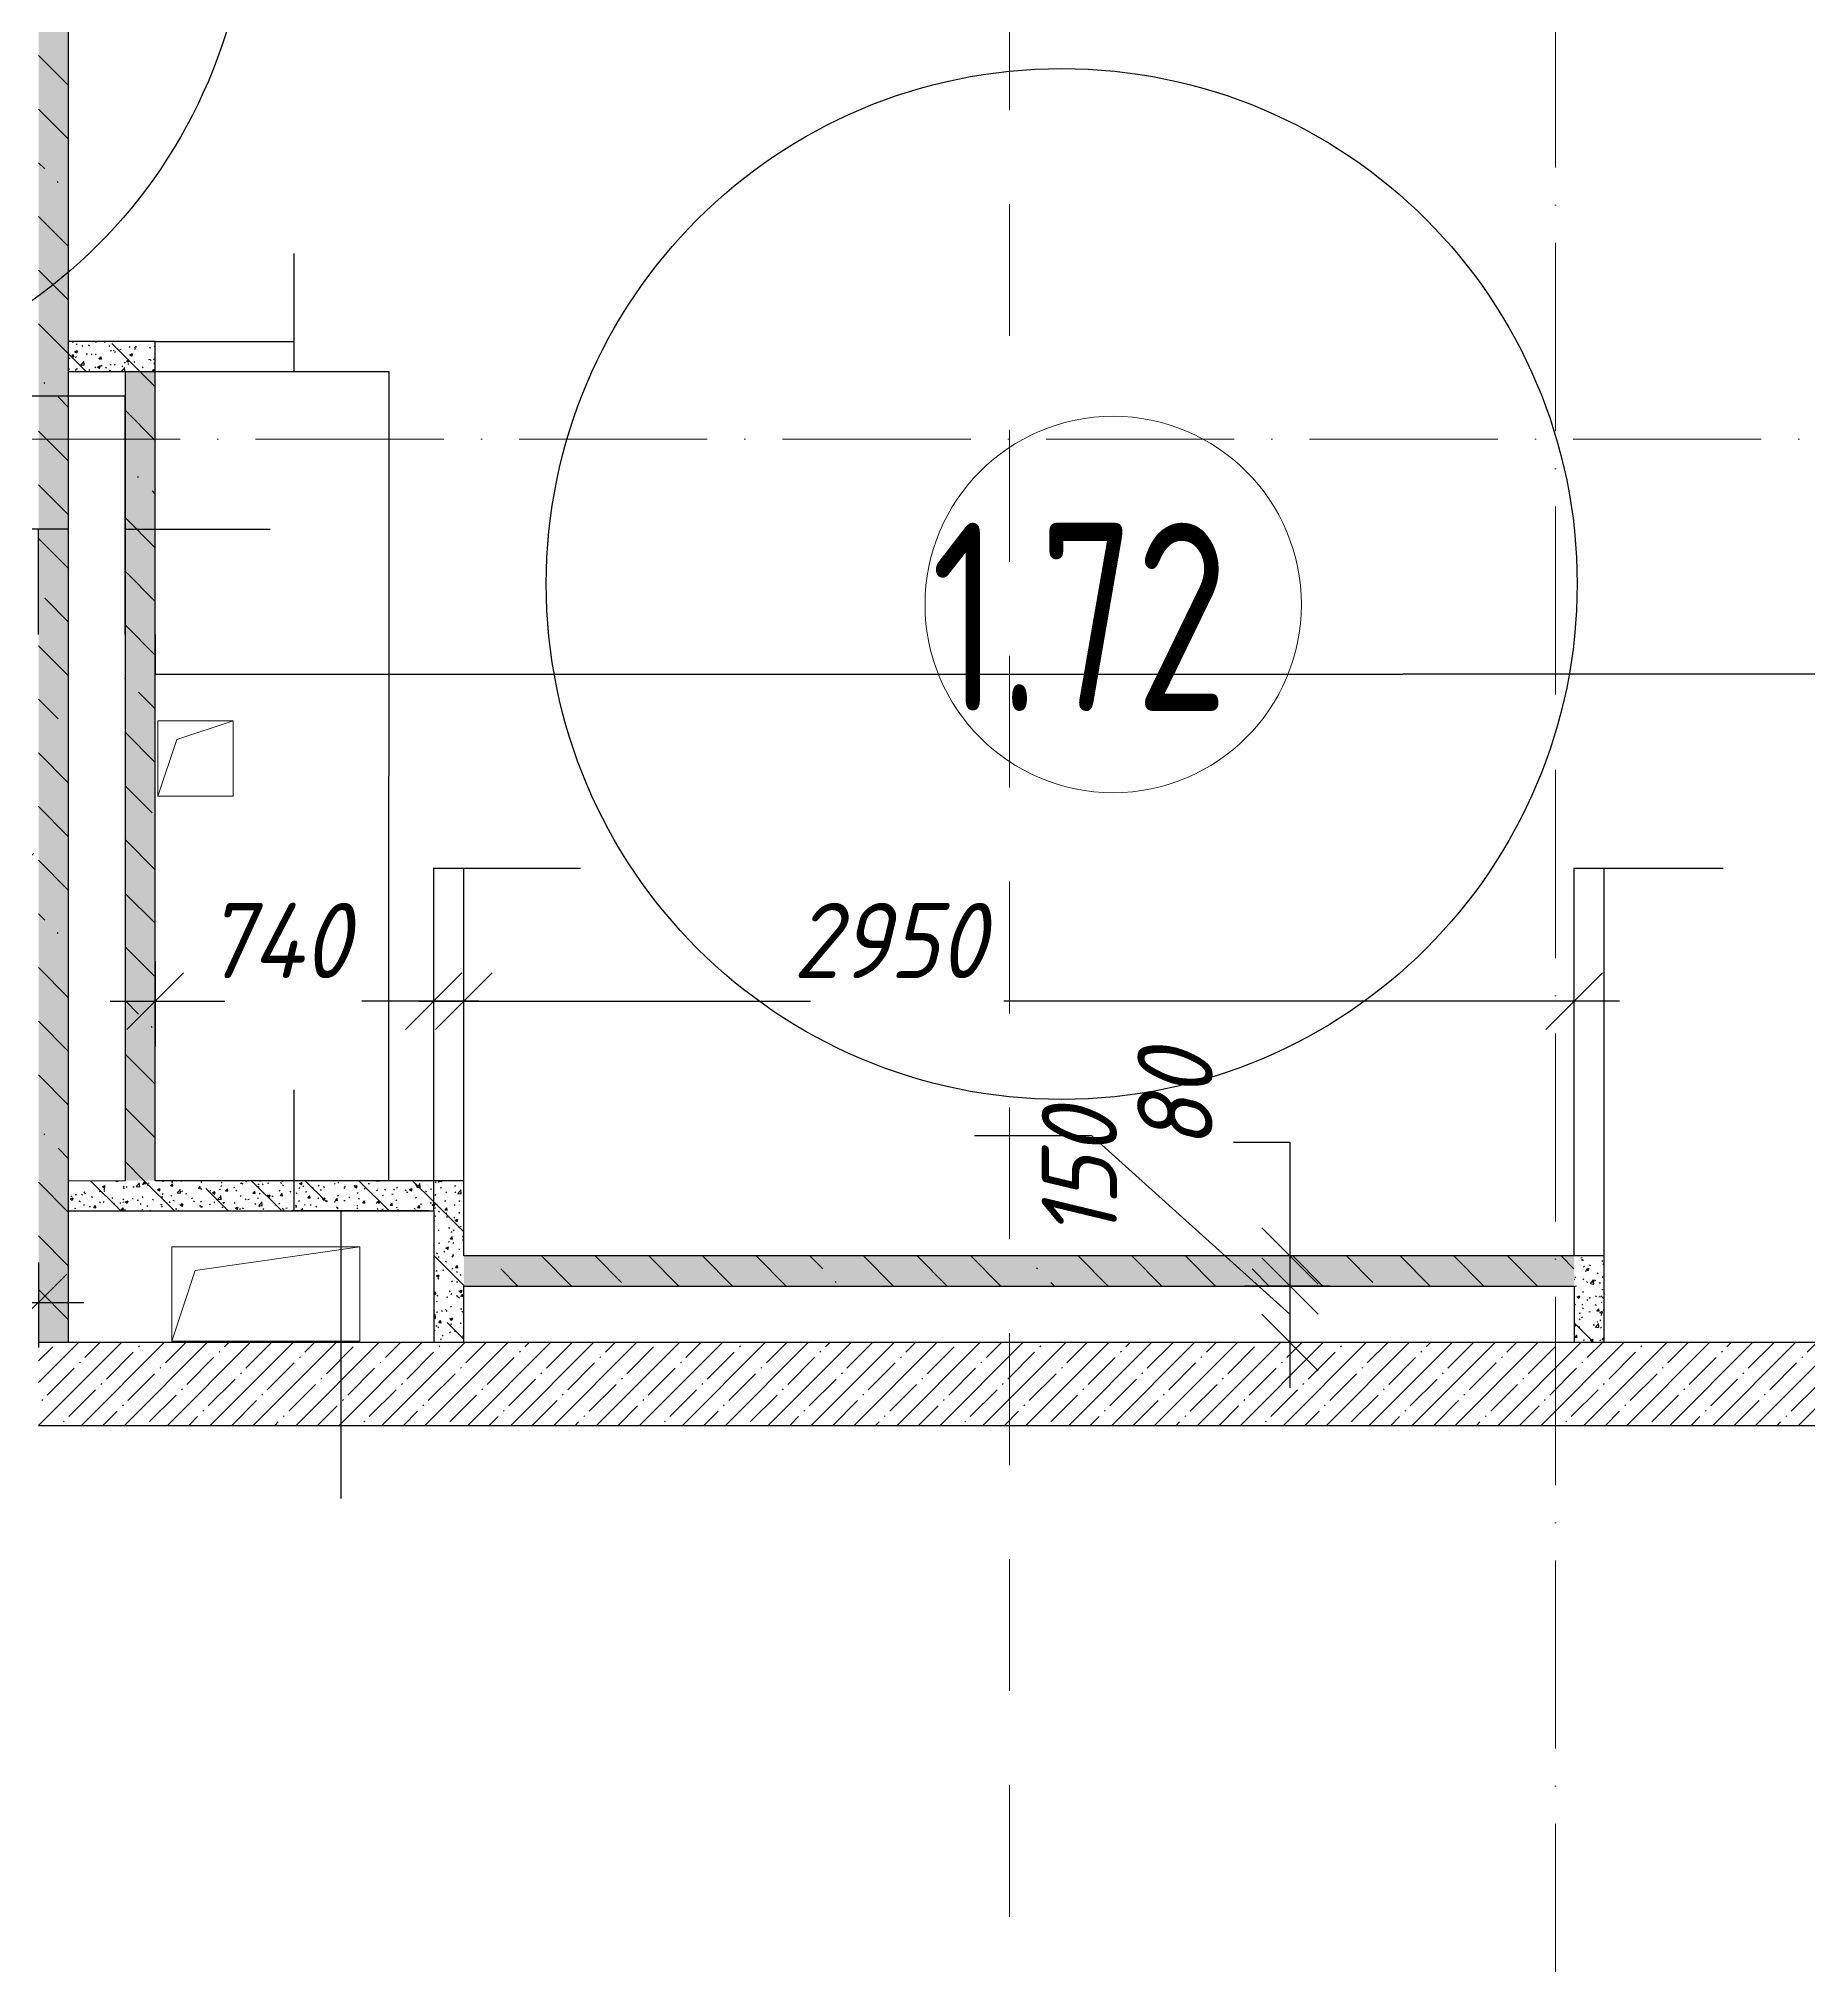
# Model space of a CAD drawing. Header units: millimetres. Extents: x 12986 to 523328, y -9759 to 30092.
# Drawn here: x 173927 to 178629, y 3745 to 8864 of the extents above; entities that cross this region are included whole.
import ezdxf

# ---------------------------------------------------------------- set-up
doc = ezdxf.new("R2010")
doc.units = ezdxf.units.MM
doc.linetypes.add('01 Штриховая _4 мм_', pattern=[600, 350, -250])
doc.linetypes.add('50_200_ШТРИХ_1Т_ш5_п1_п1_', pattern=[700, 500, -100, 0, -100])
for name, color, linetype, lineweight in [('0) ПГП', 1, 'Continuous', 30), ('1) ПГП Зеленый', 3, 'Continuous', 30), ('2) Расчет', 1, 'Continuous', 30), ('A-ANNO-DIMS', 7, 'Continuous', 9), ('A-AREA-IDEN', 7, 'Continuous', 9), ('A-FLOR', 7, 'Continuous', 9), ('A-GENM', 7, 'Continuous', 9), ('A-WALL-1', 7, 'Continuous', 25), ('A-WALL-6', 18, 'Continuous', 13), ('A-WALL-PATT-1', 7, 'Continuous', 5), ('G-ANNO-SYMB-1', 7, '01 Штриховая _4 мм_', 9), ('Оси-2', 7, '50_200_ШТРИХ_1Т_ш5_п1_п1_', 9)]:
    doc.layers.add(name, color=color, linetype=linetype, lineweight=lineweight)
doc.layers.add('0)Допникки кружки', color=7, linetype='Continuous', plot=False)
doc.styles.add('ISOCPEUR_I_3', font='isocpeui.ttf', dxfattribs={"width": 0.9, "height": 200})
doc.styles.add('СПДС', font='ГОСТ тип А.ttf', dxfattribs={"width": 0.9})
doc.dimstyles.new('ISO-2_0_0_9К_СРЕДНИЙ_1', dxfattribs={"dimscale": 304.8, "dimtxt": 199.196235, "dimasz": 0.492126, "dimexe": 0.393701, "dimexo": 0, "dimgap": 0, "dimtad": 1, "dimdec": 0, "dimzin": 0, "dimdsep": 46, "dimtxsty": 'ISOCPEUR_I_3', "dimblk1": 'OBLIQUE', "dimblk2": 'OBLIQUE', "dimsah": 1, "dimcen": 0.09, "dimdle": 0.393701, "dimazin": 0, "dimtfac": 1, "dimtdec": 4, "dimtix": 1, "dimtmove": 2, "dimatfit": 3, "dimfxl": 1, "dimtvp": 1, "dimtolj": 1, "dimtzin": 0, "dimarcsym": 2})
doc.dimstyles.new('ISO-2_0_0_9К_СРЕДНИЙ_6', dxfattribs={"dimscale": 304.8, "dimtxt": 199.196235, "dimasz": 0.492126, "dimexe": 0.393701, "dimexo": 0, "dimgap": 0, "dimtad": 1, "dimdec": 0, "dimzin": 0, "dimdsep": 46, "dimtxsty": 'ISOCPEUR_I_3', "dimblk1": 'OBLIQUE', "dimblk2": 'OBLIQUE', "dimsah": 1, "dimcen": 0.09, "dimdle": 0.393701, "dimazin": 0, "dimtfac": 1, "dimtdec": 4, "dimtix": 1, "dimtmove": 1, "dimatfit": 3, "dimfxl": 1, "dimtvp": 1, "dimtolj": 1, "dimtzin": 0, "dimarcsym": 2})
doc.dimstyles.new('ISO-2_0_0_9К_СРЕДНИЙ_7', dxfattribs={"dimscale": 304.8, "dimtxt": 199.196235, "dimasz": 0.492126, "dimexe": 0.393701, "dimexo": 0, "dimgap": 0, "dimtad": 1, "dimdec": 0, "dimzin": 0, "dimdsep": 46, "dimtxsty": 'ISOCPEUR_I_3', "dimblk1": 'OBLIQUE', "dimblk2": 'OBLIQUE', "dimsah": 1, "dimcen": 0.09, "dimdle": 0.393701, "dimazin": 0, "dimtfac": 1, "dimtdec": 4, "dimtix": 1, "dimtmove": 0, "dimatfit": 3, "dimfxl": 1, "dimtvp": 1, "dimtolj": 1, "dimtzin": 0, "dimarcsym": 2})
doc.dimstyles.get("Standard").update_dxf_attribs({"dimtxt": 0.18, "dimasz": 0.18, "dimexe": 0.18, "dimexo": 0.0625, "dimgap": 0.09, "dimtad": 0, "dimtih": 1, "dimtoh": 1, "dimdec": 4, "dimzin": 0, "dimdsep": 46, "dimtxsty": 'Standard', "dimcen": 0.09, "dimadec": 0, "dimazin": 0, "dimtfac": 1, "dimtdec": 4, "dimtofl": 0, "dimtmove": 0, "dimatfit": 3, "dimfxl": 1, "dimtolj": 1, "dimtzin": 0, "dimarcsym": 0})
pattern_1 = [(50, (61996.893, 0), (72.873764, -6.37607), [7.62, -83.82]), (355, (61996.89, 0), (-14.09699, 76.422444), [6.096, -67.056]), (100.451, (62002.966, -0.53), (58.776964, 70.04687), [6.476, -71.236]), (46.184, (61996.89, 20.32), (108.43142, -16.817454), [11.43, -125.73]), (96.636, (62005.93, 18.92), (94.961, 98.97089), [9.714, -106.854]), (351.184, (61996.89, 20.32), (94.96227, 98.97018), [9.144, -100.584]), (21, (62007.053, 15.24), (60.64565, -40.906537), [7.62, -83.82]), (326, (62007.05, 15.24), (24.72083, 73.67493), [6.096, -67.056]), (71.451, (62012.11, 11.83), (85.36689, 32.768737), [6.476, -71.236]), (37.5, (61996.893, 0), (1.235525, 33.8224325), [3.353, -62.89, 3.353, -64.719, -67.31]), (37.5, (61996.893, 0), (1.235525, 33.8224325), [-134.315, 3.353, -63.957]), (7.5, (61996.893, 0), (26.728146, 40.072549), [3.353, -35.458, 3.353, -61.366, -25.654]), (7.5, (61996.893, 0), (26.728146, 40.072549), [-103.53, 3.353, -22.301]), (327.5, (61974.236, 0), (54.2363175, -2.2921173), [3.353, -22.047, 3.353, -75.895, -105.156]), (327.5, (61974.236, 0), (54.2363175, -2.2921173), [-104.648, 3.353, -101.803]), (317.5, (61964.076, 0), (59.25158, 10.17014), [3.353, -29.667, 3.353, -49.276, -74.676]), (317.5, (61964.076, 0), (59.25158, 10.17014), [-85.649, 3.353, -71.323])]
pattern_2 = [(135, (61996.9, 0), (-142.5612, -142.5612), []), (135, (62139.46, 0), (-142.5612, -142.5612), [252.016, -50.403, 3.353, -47.05])]

# ---------------------------------------------------------------- blocks, each defined once
blk = doc.blocks.new('AR_Отверстие прямоугольное _в плите_ - AR_Отверстие прямоугольное _в плите_-V74-АР1_Кладочный план 1 этажа')
at = {"layer": 'A-GENM'}
for p, q in [((250, 125), (-250, 125)), ((-250, 125), (-250, -125)), ((-187.5, 62.5), (250, 125)), ((250, -125), (250, 125)), ((-250, -125), (-187.5, 62.5)), ((-250, -125), (250, -125))]:
    blk.add_line(p, q, dxfattribs=at)
blk = doc.blocks.new('AR_Отверстие прямоугольное _в плите_ - AR_Отверстие прямоугольное _в плите_-24484673-АР1_Кладочный план 1 этажа')
at = {"layer": 'A-GENM'}
for p, q in [((100, 100), (-100, 100)), ((-100, 100), (-100, -100)), ((-50, 50), (100, 100)), ((100, -100), (100, 100)), ((-100, -100), (-50, 50)), ((-100, -100), (100, -100))]:
    blk.add_line(p, q, dxfattribs=at)
blk = doc.blocks.new('DIMBLOCK250-АР1_Кладочный план 1 этажа')
at = {"layer": 'A-ANNO-DIMS', "color": 0, "lineweight": -2, "transparency": 16777216}
for p, q in [((173926.9, 7561.1), (173752.1, 7561.1)), ((173926.9, 7281.5), (173926.9, 7561.3)), ((174006.7, 7561.1), (173927.1, 7561.1)), ((174006.9, 7281.5), (174006.9, 7561.3))]:
    blk.add_line(p, q, dxfattribs=at)
at = {"layer": 'A-ANNO-DIMS', "color": 0, "transparency": 16777216}
for points in [[(173927.1, 7561.1), (173927.1, 7561.1), (173926.9, 7561.1)], [(174006.7, 7561.1), (174006.7, 7561.1), (174006.9, 7561.1)]]:
    blk.add_solid(points, dxfattribs=at)
at = {"layer": 'Defpoints', "color": 0, "transparency": 16777216}
for p in [(174006.9, 7561.1), (173926.9, 7281.5), (174006.9, 7281.5)]:
    blk.add_point(p, dxfattribs=at)
at = {"layer": 'A-ANNO-DIMS', "color": 0, "transparency": 16777216, "insert": (173599.8, 7561.2), "char_height": 0.18, "width": 303.391, "attachment_point": 1, "line_spacing_factor": 1.149209}
blk.add_mtext('\\A1;80.0000', dxfattribs=at)
blk = doc.blocks.new('DIMBLOCK251-АР1_Кладочный план 1 этажа')
at = {"layer": 'A-ANNO-DIMS', "color": 0, "lineweight": -2, "transparency": 16777216}
for p, q in [((174006.9, 7914.7), (173709.4, 7914.7)), ((174006.9, 7281.5), (174006.9, 7914.9)), ((174156.7, 7914.7), (174007.1, 7914.7)), ((174156.9, 7281.5), (174156.9, 7914.9))]:
    blk.add_line(p, q, dxfattribs=at)
at = {"layer": 'A-ANNO-DIMS', "color": 0, "transparency": 16777216}
for points in [[(174007.1, 7914.8), (174007.1, 7914.7), (174006.9, 7914.7)], [(174156.7, 7914.8), (174156.7, 7914.7), (174156.9, 7914.7)]]:
    blk.add_solid(points, dxfattribs=at)
at = {"layer": 'Defpoints', "color": 0, "transparency": 16777216}
for p in [(174156.9, 7914.7), (174006.9, 7281.5), (174156.9, 7281.5)]:
    blk.add_point(p, dxfattribs=at)
at = {"layer": 'A-ANNO-DIMS', "color": 0, "transparency": 16777216, "insert": (173504.2, 7914.9), "char_height": 0.18, "width": 409.118, "attachment_point": 1, "line_spacing_factor": 1.149209}
blk.add_mtext('\\A1;150.0001', dxfattribs=at)
blk = doc.blocks.new('DIMBLOCK252-АР1_Кладочный план 1 этажа')
at = {"layer": 'A-ANNO-DIMS', "color": 0, "lineweight": -2, "transparency": 16777216}
for p, q in [((174156.9, 7281.5), (174156.9, 7561.3)), ((174157.1, 7561.1), (174236.7, 7561.1)), ((174236.9, 7281.5), (174236.9, 7561.3)), ((174236.9, 7561.1), (174542, 7561.1))]:
    blk.add_line(p, q, dxfattribs=at)
at = {"layer": 'A-ANNO-DIMS', "color": 0, "transparency": 16777216}
for points in [[(174157.1, 7561.1), (174157.1, 7561.1), (174156.9, 7561.1)], [(174236.7, 7561.1), (174236.7, 7561.1), (174236.9, 7561.1)]]:
    blk.add_solid(points, dxfattribs=at)
at = {"layer": 'Defpoints', "color": 0, "transparency": 16777216}
for p in [(174236.9, 7561.1), (174156.9, 7281.5), (174236.9, 7281.5)]:
    blk.add_point(p, dxfattribs=at)
at = {"layer": 'A-ANNO-DIMS', "color": 0, "transparency": 16777216, "insert": (174390.8, 7561.2), "char_height": 0.18, "width": 303.391, "attachment_point": 1, "line_spacing_factor": 1.149209}
blk.add_mtext('\\A1;80.0000', dxfattribs=at)
blk = doc.blocks.new('DIMBLOCK253-АР1_Кладочный план 1 этажа')
at = {"layer": 'A-ANNO-DIMS', "color": 0, "lineweight": -2, "transparency": 16777216}
for p, q in [((174236.9, 7281.4), (174236.9, 7175.2)), ((180866.9, 7281.4), (180866.9, 7175.2)), ((174237.1, 7175.4), (177551.2, 7175.4)), ((180866.7, 7175.4), (177552.6, 7175.4))]:
    blk.add_line(p, q, dxfattribs=at)
at = {"layer": 'A-ANNO-DIMS', "color": 0, "transparency": 16777216}
for points in [[(174237.1, 7175.4), (174237.1, 7175.4), (174236.9, 7175.4)], [(180866.7, 7175.4), (180866.7, 7175.4), (180866.9, 7175.4)]]:
    blk.add_solid(points, dxfattribs=at)
at = {"layer": 'Defpoints', "color": 0, "transparency": 16777216}
for p in [(174236.9, 7281.5), (180866.9, 7281.5), (180866.9, 7175.4)]:
    blk.add_point(p, dxfattribs=at)
at = {"layer": 'A-ANNO-DIMS', "color": 0, "transparency": 16777216, "insert": (177551.9, 7175.4), "char_height": 0.18, "width": 606.782, "attachment_point": 5}
blk.add_mtext('\\A1;6630.0000', dxfattribs=at)
blk = doc.blocks.new('_Oblique')
at = {"color": 0, "linetype": 'ByBlock', "lineweight": -2}
blk.add_line((-0.5, -0.5), (0.5, 0.5), dxfattribs=at)
blk = doc.blocks.new('DIMBLOCK257-АР1_Кладочный план 1 этажа')
at = {"layer": 'A-ANNO-DIMS', "color": 0, "lineweight": -2, "transparency": 16777216}
for p, q in [((174236.9, 6412.9), (174236.9, 6186.8)), ((174976.9, 5750), (174976.9, 6426.8)), ((174116.9, 6306.8), (174421.6, 6306.8)), ((175096.9, 6306.8), (174785.9, 6306.8))]:
    blk.add_line(p, q, dxfattribs=at)
at = {"layer": 'Defpoints', "color": 0, "transparency": 16777216}
for p in [(174236.9, 6412.9), (174976.9, 6306.8), (174976.9, 5750)]:
    blk.add_point(p, dxfattribs=at)
at = {"layer": 'A-ANNO-DIMS', "color": 0, "lineweight": -2, "transparency": 16777216, "xscale": 150, "yscale": 150, "zscale": 150, "rotation": 180}
blk.add_blockref('_Oblique', (174236.9, 6306.8), dxfattribs=at)
at = {"layer": 'A-ANNO-DIMS', "color": 0, "lineweight": -2, "transparency": 16777216, "xscale": 150, "yscale": 150, "zscale": 150}
blk.add_blockref('_Oblique', (174976.9, 6306.8), dxfattribs=at)
at = {"layer": 'A-ANNO-DIMS', "color": 0, "transparency": 16777216, "insert": (174367, 6568.1), "char_height": 200, "width": 473.474, "attachment_point": 1, "line_spacing_factor": 1.149209, "style": 'ISOCPEUR_I_3'}
blk.add_mtext('\\A1;740', dxfattribs=at)
blk = doc.blocks.new('DIMBLOCK258-АР1_Кладочный план 1 этажа')
at = {"layer": 'A-ANNO-DIMS', "color": 0, "lineweight": -2, "transparency": 16777216}
for p, q in [((174976.9, 5750.1), (174976.9, 6660.9)), ((174977.1, 6660.7), (175056.7, 6660.7)), ((175056.9, 5830.1), (175056.9, 6660.9)), ((175056.9, 6660.7), (175366.7, 6660.7))]:
    blk.add_line(p, q, dxfattribs=at)
at = {"layer": 'A-ANNO-DIMS', "color": 0, "transparency": 16777216}
for points in [[(174977.1, 6660.7), (174977.1, 6660.7), (174976.9, 6660.7)], [(175056.7, 6660.7), (175056.7, 6660.7), (175056.9, 6660.7)]]:
    blk.add_solid(points, dxfattribs=at)
at = {"layer": 'Defpoints', "color": 0, "transparency": 16777216}
for p in [(175056.9, 6660.7), (175056.9, 5830), (174976.9, 5750)]:
    blk.add_point(p, dxfattribs=at)
at = {"layer": 'A-ANNO-DIMS', "color": 0, "transparency": 16777216, "insert": (175215.6, 6660.8), "char_height": 0.18, "width": 303.391, "attachment_point": 1, "line_spacing_factor": 1.149209}
blk.add_mtext('\\A1;80.0000', dxfattribs=at)
blk = doc.blocks.new('DIMBLOCK259-АР1_Кладочный план 1 этажа')
at = {"layer": 'A-ANNO-DIMS', "color": 0, "lineweight": -2, "transparency": 16777216}
for p, q in [((175056.9, 5830), (175056.9, 6426.8)), ((178006.9, 5633), (178006.9, 6426.8)), ((174936.9, 6306.8), (175978.3, 6306.8)), ((178126.9, 6306.8), (176491.2, 6306.8))]:
    blk.add_line(p, q, dxfattribs=at)
at = {"layer": 'Defpoints', "color": 0, "transparency": 16777216}
for p in [(178006.9, 6306.8), (175056.9, 5830), (178006.9, 5633)]:
    blk.add_point(p, dxfattribs=at)
at = {"layer": 'A-ANNO-DIMS', "color": 0, "lineweight": -2, "transparency": 16777216, "xscale": 150, "yscale": 150, "zscale": 150, "rotation": 180}
blk.add_blockref('_Oblique', (175056.9, 6306.8), dxfattribs=at)
at = {"layer": 'A-ANNO-DIMS', "color": 0, "lineweight": -2, "transparency": 16777216, "xscale": 150, "yscale": 150, "zscale": 150}
blk.add_blockref('_Oblique', (178006.9, 6306.8), dxfattribs=at)
at = {"layer": 'A-ANNO-DIMS', "color": 0, "transparency": 16777216, "insert": (175931.4, 6568.1), "char_height": 200, "width": 606.782, "attachment_point": 1, "line_spacing_factor": 1.149209, "style": 'ISOCPEUR_I_3'}
blk.add_mtext('\\A1;2950', dxfattribs=at)
blk = doc.blocks.new('DIMBLOCK260-АР1_Кладочный план 1 этажа')
at = {"layer": 'A-ANNO-DIMS', "color": 0, "lineweight": -2, "transparency": 16777216}
for p, q in [((178006.9, 5633.1), (178006.9, 6660.9)), ((178007.1, 6660.7), (178086.7, 6660.7)), ((178086.9, 5630.1), (178086.9, 6660.9)), ((178086.9, 6660.7), (178403, 6660.7))]:
    blk.add_line(p, q, dxfattribs=at)
at = {"layer": 'A-ANNO-DIMS', "color": 0, "transparency": 16777216}
for points in [[(178007.1, 6660.7), (178007.1, 6660.7), (178006.9, 6660.7)], [(178086.7, 6660.7), (178086.7, 6660.7), (178086.9, 6660.7)]]:
    blk.add_solid(points, dxfattribs=at)
at = {"layer": 'Defpoints', "color": 0, "transparency": 16777216}
for p in [(178086.9, 6660.7), (178006.9, 5633), (178086.9, 5630)]:
    blk.add_point(p, dxfattribs=at)
at = {"layer": 'A-ANNO-DIMS', "color": 0, "transparency": 16777216, "insert": (178251.9, 6660.8), "char_height": 0.18, "width": 303.391, "attachment_point": 1, "line_spacing_factor": 1.149209}
blk.add_mtext('\\A1;80.0000', dxfattribs=at)
blk = doc.blocks.new('DIMBLOCK261-АР1_Кладочный план 1 этажа')
at = {"layer": 'A-ANNO-DIMS', "color": 0, "lineweight": -2, "transparency": 16777216}
for p, q in [((174605.7, 8060), (174605.7, 8293.8)), ((174605.7, 8293.8), (174605.9, 8293.8)), ((174237, 8060), (174605.9, 8060)), ((174605.7, 7980.2), (174605.7, 8059.8)), ((174157, 7980), (174605.9, 7980))]:
    blk.add_line(p, q, dxfattribs=at)
at = {"layer": 'A-ANNO-DIMS', "color": 0, "transparency": 16777216}
for points in [[(174605.7, 8059.8), (174605.7, 8059.8), (174605.7, 8060)], [(174605.7, 7980.2), (174605.7, 7980.2), (174605.7, 7980)]]:
    blk.add_solid(points, dxfattribs=at)
at = {"layer": 'Defpoints', "color": 0, "transparency": 16777216}
for p in [(174236.9, 8060), (174156.9, 7980), (174605.7, 7980)]:
    blk.add_point(p, dxfattribs=at)
at = {"layer": 'A-ANNO-DIMS', "color": 0, "transparency": 16777216, "insert": (174606, 8142.1), "char_height": 0.18, "width": 303.391, "attachment_point": 1, "rotation": 90, "line_spacing_factor": 1.149209}
blk.add_mtext('\\A1;80.0000', dxfattribs=at)
blk = doc.blocks.new('DIMBLOCK262-АР1_Кладочный план 1 этажа')
at = {"layer": 'A-ANNO-DIMS', "color": 0, "lineweight": -2, "transparency": 16777216}
for p, q in [((174157, 7980), (174857.7, 7980)), ((174857.5, 7979.8), (174857.5, 6905.2)), ((174857.5, 5830.2), (174857.5, 6904.8)), ((174963.5, 5830), (174857.3, 5830))]:
    blk.add_line(p, q, dxfattribs=at)
at = {"layer": 'A-ANNO-DIMS', "color": 0, "transparency": 16777216}
for points in [[(174857.5, 7979.8), (174857.5, 7979.8), (174857.5, 7980)], [(174857.5, 5830.2), (174857.5, 5830.2), (174857.5, 5830)]]:
    blk.add_solid(points, dxfattribs=at)
at = {"layer": 'Defpoints', "color": 0, "transparency": 16777216}
for p in [(174156.9, 7980), (174857.5, 5830), (174963.6, 5830)]:
    blk.add_point(p, dxfattribs=at)
at = {"layer": 'A-ANNO-DIMS', "color": 0, "transparency": 16777216, "insert": (174857.5, 6905), "char_height": 0.18, "width": 560.814, "attachment_point": 5}
blk.add_mtext('\\A1;2150.0000', dxfattribs=at)
blk = doc.blocks.new('DIMBLOCK263-АР1_Кладочный план 1 этажа')
at = {"layer": 'A-ANNO-DIMS', "color": 0, "lineweight": -2, "transparency": 16777216}
for p, q in [((174605.7, 5830), (174605.7, 6071.5)), ((174605.7, 6071.5), (174605.9, 6071.5)), ((174963.5, 5830), (174605.5, 5830)), ((174605.7, 5750.2), (174605.7, 5829.8)), ((174963.5, 5750), (174605.5, 5750))]:
    blk.add_line(p, q, dxfattribs=at)
at = {"layer": 'A-ANNO-DIMS', "color": 0, "transparency": 16777216}
for points in [[(174605.7, 5829.8), (174605.7, 5829.8), (174605.7, 5830)], [(174605.7, 5750.2), (174605.7, 5750.2), (174605.7, 5750)]]:
    blk.add_solid(points, dxfattribs=at)
at = {"layer": 'Defpoints', "color": 0, "transparency": 16777216}
for p in [(174963.6, 5830), (174605.7, 5750), (174963.6, 5750)]:
    blk.add_point(p, dxfattribs=at)
at = {"layer": 'A-ANNO-DIMS', "color": 0, "transparency": 16777216, "insert": (174606, 5919.8), "char_height": 0.18, "width": 303.391, "attachment_point": 1, "rotation": 90, "line_spacing_factor": 1.149209}
blk.add_mtext('\\A1;80.0000', dxfattribs=at)
blk = doc.blocks.new('DIMBLOCK264-АР1_Кладочный план 1 этажа')
at = {"layer": 'A-ANNO-DIMS', "color": 0, "lineweight": -2, "transparency": 16777216}
for p, q in [((174963.5, 5750), (174729.7, 5750)), ((174729.9, 5749.8), (174729.9, 5400.2)), ((174963.5, 5400), (174729.7, 5400)), ((174729.9, 5400), (174729.9, 4985.4)), ((174729.9, 4985.4), (174729.7, 4985.4))]:
    blk.add_line(p, q, dxfattribs=at)
at = {"layer": 'A-ANNO-DIMS', "color": 0, "transparency": 16777216}
for points in [[(174729.9, 5749.8), (174729.9, 5749.8), (174729.9, 5750)], [(174729.9, 5400.2), (174729.9, 5400.2), (174729.9, 5400)]]:
    blk.add_solid(points, dxfattribs=at)
at = {"layer": 'Defpoints', "color": 0, "transparency": 16777216}
for p in [(174963.6, 5750), (174729.9, 5400), (174963.6, 5400)]:
    blk.add_point(p, dxfattribs=at)
at = {"layer": 'A-ANNO-DIMS', "color": 0, "transparency": 16777216, "insert": (174729.4, 4757.9), "char_height": 0.18, "width": 455.087, "attachment_point": 1, "rotation": 90, "line_spacing_factor": 1.149209}
blk.add_mtext('\\A1;350.0000', dxfattribs=at)
blk = doc.blocks.new('DIMBLOCK717-АР1_Кладочный план 1 этажа')
at = {"layer": 'A-ANNO-DIMS', "color": 0, "lineweight": -2, "transparency": 16777216}
for p, q in [((177101.6, 5932), (177251.6, 5932)), ((177251.6, 5932), (177251.6, 5630)), ((177251.6, 5750), (177251.6, 5430)), ((177357.7, 5630), (177131.6, 5630)), ((177357.7, 5550), (177131.6, 5550))]:
    blk.add_line(p, q, dxfattribs=at)
at = {"layer": 'Defpoints', "color": 0, "transparency": 16777216}
for p in [(177357.7, 5630), (177251.6, 5550), (177357.7, 5550)]:
    blk.add_point(p, dxfattribs=at)
at = {"layer": 'A-ANNO-DIMS', "color": 0, "lineweight": -2, "transparency": 16777216, "xscale": 150, "yscale": 150, "zscale": 150}
for p, rotation in [((177251.6, 5630), 90), ((177251.6, 5550), 270)]:
    blk.add_blockref('_Oblique', p, dxfattribs=dict(at, rotation=rotation))
at = {"layer": 'A-ANNO-DIMS', "color": 0, "transparency": 16777216, "insert": (176846.4, 5913.7), "char_height": 200, "width": 303.391, "attachment_point": 1, "rotation": 90, "line_spacing_factor": 1.149209, "style": 'ISOCPEUR_I_3'}
blk.add_mtext('\\A1;80', dxfattribs=at)
blk = doc.blocks.new('DIMBLOCK718-АР1_Кладочный план 1 этажа')
at = {"layer": 'A-ANNO-DIMS', "color": 0, "lineweight": -2, "transparency": 16777216}
for p, q in [((176725.5, 5949), (176413.8, 5949)), ((177251.6, 5475), (176725.5, 5949)), ((177251.6, 5670), (177251.6, 5280)), ((177357.7, 5550), (177131.6, 5550)), ((177357.7, 5400), (177131.6, 5400))]:
    blk.add_line(p, q, dxfattribs=at)
at = {"layer": 'Defpoints', "color": 0, "transparency": 16777216}
for p in [(177357.7, 5550), (177251.6, 5400), (177357.7, 5400)]:
    blk.add_point(p, dxfattribs=at)
at = {"layer": 'A-ANNO-DIMS', "color": 0, "lineweight": -2, "transparency": 16777216, "xscale": 150, "yscale": 150, "zscale": 150}
for p, rotation in [((177251.6, 5550), 90), ((177251.6, 5400), 270)]:
    blk.add_blockref('_Oblique', p, dxfattribs=dict(at, rotation=rotation))
at = {"layer": 'A-ANNO-DIMS', "color": 0, "transparency": 16777216, "insert": (176592.2, 5673.2), "char_height": 200, "width": 409.118, "attachment_point": 1, "rotation": 90, "line_spacing_factor": 1.149209, "style": 'ISOCPEUR_I_3'}
blk.add_mtext('\\A1;150', dxfattribs=at)
blk = doc.blocks.new('DIMBLOCK870-АР1_Кладочный план 1 этажа')
at = {"layer": 'A-ANNO-DIMS', "color": 0, "lineweight": -2, "transparency": 16777216}
for p, q in [((173226.9, 6560), (173226.9, 5386.8)), ((173926.9, 5612.9), (173926.9, 5386.8)), ((173106.9, 5506.8), (174046.9, 5506.8))]:
    blk.add_line(p, q, dxfattribs=at)
at = {"layer": 'Defpoints', "color": 0, "transparency": 16777216}
for p in [(173226.9, 6560), (173926.9, 5612.9), (173926.9, 5506.8)]:
    blk.add_point(p, dxfattribs=at)
at = {"layer": 'A-ANNO-DIMS', "color": 0, "lineweight": -2, "transparency": 16777216, "xscale": 150, "yscale": 150, "zscale": 150, "rotation": 180}
blk.add_blockref('_Oblique', (173226.9, 5506.8), dxfattribs=at)
at = {"layer": 'A-ANNO-DIMS', "color": 0, "lineweight": -2, "transparency": 16777216, "xscale": 150, "yscale": 150, "zscale": 150}
blk.add_blockref('_Oblique', (173926.9, 5506.8), dxfattribs=at)
at = {"layer": 'A-ANNO-DIMS', "color": 0, "transparency": 16777216, "insert": (173576.9, 5608.1), "char_height": 200, "width": 455.087, "attachment_point": 5, "style": 'ISOCPEUR_I_3'}
blk.add_mtext('\\A1;700', dxfattribs=at)
blk = doc.blocks.new('Марка_Помещения - Номер-25198446-Объем проектирования 1 этажа')
at = {"layer": 'A-AREA-IDEN'}
for start, end in [(360, 180), (180, 360)]:
    blk.add_arc((0, 0), 2.5, start, end, dxfattribs=at)

msp = doc.modelspace()

# ---------------------------------------------------------------- hatches: boundary and pattern name
at = {"layer": '0) ПГП'}
h = msp.add_hatch(dxfattribs=at)
h.set_pattern_fill('FP_16', color=256, style=0, pattern_type=2)
h.set_pattern_definition(pattern_1)
h.paths.add_polyline_path([(174006.89323, 5400.00001), (174006.89323, 10380.00001), (173926.89323, 10380.00001), (173926.89323, 5400.00001)], flags=0)
h = msp.add_hatch(dxfattribs=at)
h.set_pattern_fill('FP_17', color=256, style=0, pattern_type=2)
h.set_pattern_definition(pattern_2)
h.paths.add_polyline_path([(174006.89323, 5400.00001), (174006.89323, 10380.00001), (173926.89323, 10380.00001), (173926.89323, 5400.00001)], flags=0)
h = msp.add_hatch(dxfattribs=at)
h.set_pattern_fill('FP_16', color=256, style=0, pattern_type=2)
h.set_pattern_definition(pattern_1)
h.paths.add_polyline_path([(174236.89328, 7980.00001), (174236.89328, 8060.00001), (174006.89323, 8060.00001), (174006.89323, 7980.00001), (174156.89328, 7980.00001)], flags=0)
h = msp.add_hatch(dxfattribs=at)
h.set_pattern_fill('FP_17', color=256, style=0, pattern_type=2)
h.set_pattern_definition(pattern_2)
h.paths.add_polyline_path([(174236.89328, 7980.00001), (174236.89328, 8060.00001), (174006.89323, 8060.00001), (174006.89323, 7980.00001), (174156.89328, 7980.00001)], flags=0)
h = msp.add_hatch(dxfattribs=at)
h.set_pattern_fill('FP_16', color=256, style=0, pattern_type=2)
h.set_pattern_definition(pattern_1)
h.paths.add_polyline_path([(174156.89328, 5830.00001), (174236.89328, 5830.00001), (174236.89328, 7980.00001), (174156.89328, 7980.00001), (174156.89328, 6570.97023)], flags=0)
h = msp.add_hatch(dxfattribs=at)
h.set_pattern_fill('FP_17', color=256, style=0, pattern_type=2)
h.set_pattern_definition(pattern_2)
h.paths.add_polyline_path([(174156.89328, 5830.00001), (174236.89328, 5830.00001), (174236.89328, 7980.00001), (174156.89328, 7980.00001), (174156.89328, 6570.97023)], flags=0)
h = msp.add_hatch(dxfattribs=at)
h.set_pattern_fill('FP_16', color=256, style=0, pattern_type=2)
h.set_pattern_definition(pattern_1)
h.paths.add_polyline_path([(174006.89323, 5750.00001), (174976.89328, 5750.00001), (174976.89328, 5830.00001), (174006.89323, 5830.00001)], flags=0)
h = msp.add_hatch(dxfattribs=at)
h.set_pattern_fill('FP_17', color=256, style=0, pattern_type=2)
h.set_pattern_definition(pattern_2)
h.paths.add_polyline_path([(174006.89323, 5750.00001), (174976.89328, 5750.00001), (174976.89328, 5830.00001), (174006.89323, 5830.00001)], flags=0)
h = msp.add_hatch(dxfattribs=at)
h.set_pattern_fill('FP_16', color=256, style=0, pattern_type=2)
h.set_pattern_definition(pattern_1)
h.paths.add_polyline_path([(175056.89328, 5400.00001), (175056.89328, 5830.00001), (174976.89328, 5830.00001), (174976.89328, 5400.00001)], flags=0)
h = msp.add_hatch(dxfattribs=at)
h.set_pattern_fill('FP_17', color=256, style=0, pattern_type=2)
h.set_pattern_definition(pattern_2)
h.paths.add_polyline_path([(175056.89328, 5400.00001), (175056.89328, 5830.00001), (174976.89328, 5830.00001), (174976.89328, 5400.00001)], flags=0)
h = msp.add_hatch(dxfattribs=at)
h.set_pattern_fill('FP_16', color=256, style=0, pattern_type=2)
h.set_pattern_definition(pattern_1)
h.paths.add_polyline_path([(175056.89328, 5549.99996), (178006.89328, 5549.99996), (178006.89328, 5629.99996), (175056.89328, 5629.99996)], flags=0)
h = msp.add_hatch(dxfattribs=at)
h.set_pattern_fill('FP_17', color=256, style=0, pattern_type=2)
h.set_pattern_definition(pattern_2)
h.paths.add_polyline_path([(175056.89328, 5549.99996), (178006.89328, 5549.99996), (178006.89328, 5629.99996), (175056.89328, 5629.99996)], flags=0)
h = msp.add_hatch(dxfattribs=at)
h.set_pattern_fill('FP_16', color=256, style=0, pattern_type=2)
h.set_pattern_definition(pattern_1)
h.paths.add_polyline_path([(178086.89328, 5400.00001), (178086.89328, 5629.99996), (178006.89328, 5629.99996), (178006.89328, 5400.00001)], flags=0)
h = msp.add_hatch(dxfattribs=at)
h.set_pattern_fill('FP_17', color=256, style=0, pattern_type=2)
h.set_pattern_definition(pattern_2)
h.paths.add_polyline_path([(178086.89328, 5400.00001), (178086.89328, 5629.99996), (178006.89328, 5629.99996), (178006.89328, 5400.00001)], flags=0)
at = {"layer": '1) ПГП Зеленый'}
h = msp.add_hatch(dxfattribs=at)
h.set_pattern_fill('FP_15', color=256, style=0, pattern_type=2)
h.set_pattern_definition([(45, (61996.89, 0), (-70.71068, 70.71068), [])])
h.paths.add_polyline_path([(173926.89323, 6620.00001), (173926.89323, 6700.00001), (173266.89328, 6700.00001), (173266.89328, 6692.60001), (173231.39328, 6692.60001), (173231.39328, 6627.40001), (173266.89328, 6627.40001), (173266.89328, 6620.00001), (173275.54193, 6620.00001)], flags=0)
h.paths.add_polyline_path([(171746.89323, 6620.00001), (172236.89328, 6620.00001), (172236.89328, 6627.40001), (172272.39328, 6627.40001), (172272.39328, 6692.60001), (172236.89328, 6692.60001), (172236.89328, 6700.00001), (171746.89323, 6700.00001)], flags=0)
at = {"layer": 'A-WALL-PATT-1'}
h = msp.add_hatch(dxfattribs=at)
h.set_pattern_fill('FP_1', color=256, style=0, pattern_type=2)
h.set_pattern_definition([(45, (61996.89, 0), (-57.024626, 57.024626), []), (45, (62053.92, 0), (-57.024626, 57.024626), [100.806, -20.161, 3.353, -16.808])])
h.paths.add_polyline_path([(173926.89323, 5180.00001), (179436.89328, 5180.00001), (179436.89328, 5400.00001), (173926.89323, 5400.00001)], flags=0)
h.paths.add_polyline_path([(181326.89328, 5180.00001), (181326.89328, 5400.00001), (180486.89328, 5400.00001), (180486.89328, 5180.00001)], flags=0)

# ---------------------------------------------------------------- linework, layer by layer
at = {"layer": '0) ПГП'}
for p, q in [((174006.89323, 5400.00001), (174006.89323, 10000.00001)), ((174236.89328, 5830.00001), (174236.89328, 8060.00001)), ((174006.89323, 7980.00001), (174156.89328, 7980.00001)), ((175056.89328, 5830.00001), (174236.89328, 5830.00001)), ((174976.89328, 5750.00001), (174976.89328, 5400.00001)), ((178086.89328, 5629.99996), (175056.89328, 5629.99996)), ((178006.89328, 5549.99996), (178006.89328, 5400.00001))]:
    msp.add_line(p, q, dxfattribs=at)
at = {"layer": '0)Допникки кружки', "color": 6, "lineweight": 30}
for centre in [(173116.27885, 9284.30177), (176645.38563, 7415.38563)]:
    msp.add_circle(centre, 1369.38563, dxfattribs=at)
at = {"layer": '2) Расчет'}
for p, q in [((174236.89328, 8060.00001), (174006.89323, 8060.00001)), ((174156.89328, 7980.00001), (174156.89328, 5830.00001)), ((175056.89328, 5629.99996), (175056.89328, 5830.00001)), ((174006.89323, 5750.00001), (174976.89328, 5750.00001)), ((178086.89328, 5400.00001), (178086.89328, 5629.99996)), ((175056.89328, 5549.99996), (178006.89328, 5549.99996)), ((175056.89328, 5400.00001), (175056.89328, 5549.99996))]:
    msp.add_line(p, q, dxfattribs=at)
at = {"layer": 'A-FLOR'}
for p, q in [((174243.89334, 7052), (174443.89334, 7052)), ((174243.89334, 6852), (174243.89334, 7052)), ((174443.89334, 7052), (174443.89334, 6852)), ((174443.89334, 6852), (174243.89334, 6852)), ((174280.89333, 5654.00001), (174780.89333, 5654.00001)), ((174280.89333, 5404.00001), (174280.89333, 5654.00001)), ((174780.89333, 5654.00001), (174780.89333, 5404.00001)), ((174780.89333, 5404.00001), (174280.89333, 5404.00001))]:
    msp.add_line(p, q, dxfattribs=at)
at = {"layer": 'A-WALL-1'}
for p, q in [((179436.89328, 5400.00001), (173926.89323, 5400.00001)), ((173926.89323, 5180.00001), (179436.89328, 5180.00001))]:
    msp.add_line(p, q, dxfattribs=at)
at = {"layer": 'A-WALL-6'}
msp.add_line((174156.89328, 5830.00001), (174006.89323, 5830.00001), dxfattribs=at)
at = {"layer": 'G-ANNO-SYMB-1'}
msp.add_line((176506.89328, 19224.4589), (176506.89328, -4553.26293), dxfattribs=at)
at = {"layer": 'Оси-2'}
for p, q in [((177956.89325, -4080), (177956.89325, 28636.94316)), ((57586.89328, 7800), (187948.52131, 7800))]:
    msp.add_line(p, q, dxfattribs=at)

# ---------------------------------------------------------------- block references
at = {"layer": 'A-AREA-IDEN', "xscale": 199.9999999999999, "yscale": 199.9999999999999, "zscale": 199.9999999999999}
msp.add_blockref('Марка_Помещения - Номер-25198446-Объем проектирования 1 этажа', (176782.10057, 7360.84202), dxfattribs=at)
at = {"layer": 'A-GENM'}
for name, p in [('AR_Отверстие прямоугольное _в плите_ - AR_Отверстие прямоугольное _в плите_-24484673-АР1_Кладочный план 1 этажа', (174343.89334, 6952)), ('AR_Отверстие прямоугольное _в плите_ - AR_Отверстие прямоугольное _в плите_-V74-АР1_Кладочный план 1 этажа', (174530.89333, 5529.00001))]:
    msp.add_blockref(name, p, dxfattribs=at)

# ---------------------------------------------------------------- texts
at = {"layer": 'A-AREA-IDEN', "insert": (176298.33427, 7577.96062), "char_height": 500, "width": 1212.1515, "attachment_point": 1, "style": 'СПДС'}
msp.add_mtext('1.72', dxfattribs=at)

# ---------------------------------------------------------------- dimensions: what is measured, and where the dimension line sits
at = {"layer": 'A-ANNO-DIMS'}
for base, p1, p2, picture, middle in [((174605.70936, 7980.00001), (174236.89328, 8060.00001), (174156.89328, 7980.00001), 'DIMBLOCK261-АР1_Кладочный план 1 этажа', (174606.09936, 8293.75585)), ((174605.70936, 5750.00001), (174963.55137, 5830.00001), (174963.55137, 5750.00001), 'DIMBLOCK263-АР1_Кладочный план 1 этажа', (174606.09936, 6071.52361)), ((174729.91754, 5400.00001), (174963.55137, 5750.00001), (174963.55137, 5400.00001), 'DIMBLOCK264-АР1_Кладочный план 1 этажа', (174729.52754, 4985.39829))]:
    dim = msp.add_linear_dim(base=base, p1=p1, p2=p2, angle=90, dimstyle='Standard', dxfattribs=at)
    dim.commit()
    dim.dimension.update_dxf_attribs({"geometry": picture, "text_midpoint": middle, "dimtype": 160, "text_rotation": 90})
dim = msp.add_linear_dim(base=(174857.48535, 5830.00001), p1=(174156.89328, 7980.00001), p2=(174963.55137, 5830.00001), angle=90, dimstyle='Standard', dxfattribs=at)
dim.commit()
dim.dimension.update_dxf_attribs({"geometry": 'DIMBLOCK262-АР1_Кладочный план 1 этажа', "text_midpoint": (174857.48535, 6905.00001)})
for base, p1, p2, picture, middle in [((174156.893285, 7914.736137), (174006.893225, 7281.47102), (174156.893285, 7281.47102), 'DIMBLOCK251-АР1_Кладочный план 1 этажа', (173708.7536, 7914.736137)), ((174006.89323, 7561.11876), (173926.89323, 7281.47102), (174006.89323, 7281.47102), 'DIMBLOCK250-АР1_Кладочный план 1 этажа', (173751.52297, 7561.11876)), ((174236.89328, 7561.11876), (174156.89328, 7281.47102), (174236.89328, 7281.47102), 'DIMBLOCK252-АР1_Кладочный план 1 этажа', (174542.52094, 7561.11876)), ((175056.89328, 6660.68452), (174976.89328, 5750.00001), (175056.89328, 5830.00001), 'DIMBLOCK258-АР1_Кладочный план 1 этажа', (175367.29462, 6660.68452)), ((178086.89328, 6660.68452), (178006.89328, 5633.04796), (178086.89328, 5629.99996), 'DIMBLOCK260-АР1_Кладочный план 1 этажа', (178403.59288, 6660.68452))]:
    dim = msp.add_linear_dim(base=base, p1=p1, p2=p2, dimstyle='Standard', dxfattribs=at)
    dim.commit()
    dim.dimension.update_dxf_attribs({"geometry": picture, "text_midpoint": middle, "dimtype": 160})
dim = msp.add_linear_dim(base=(180866.89328, 7175.405), p1=(174236.89328, 7281.47102), p2=(180866.89328, 7281.47102), dimstyle='Standard', dxfattribs=at)
dim.commit()
dim.dimension.update_dxf_attribs({"geometry": 'DIMBLOCK253-АР1_Кладочный план 1 этажа', "text_midpoint": (177551.89328, 7175.405)})
dim = msp.add_linear_dim(base=(173926.89323, 5506.78625), p1=(173226.89328, 6560.00001), p2=(173926.89323, 5612.85226), dimstyle='ISO-2_0_0_9К_СРЕДНИЙ_7', override={"dimpost": '<>', "dimfxl": 1177.747333}, dxfattribs=at)
dim.commit()
dim.dimension.update_dxf_attribs({"geometry": 'DIMBLOCK870-АР1_Кладочный план 1 этажа', "text_midpoint": (173576.89325, 5608.07412)})
for base, p1, p2, override, picture, middle in [((174976.89328, 6306.78625), (174236.89328, 6412.85226), (174976.89328, 5750.00001), {"dimpost": '<>', "dimfxl": 993.465206}, 'DIMBLOCK257-АР1_Кладочный план 1 этажа', (174603.76759, 6434.74406)), ((178006.89328, 6306.78625), (175056.89328, 5830.00001), (178006.89328, 5633.04796), {"dimpost": '<>', "dimfxl": 2956.567284}, 'DIMBLOCK259-АР1_Кладочный план 1 этажа', (176234.7445, 6434.74406))]:
    dim = msp.add_linear_dim(base=base, p1=p1, p2=p2, dimstyle='ISO-2_0_0_9К_СРЕДНИЙ_1', override=override, dxfattribs=at)
    dim.commit()
    dim.dimension.update_dxf_attribs({"geometry": picture, "text_midpoint": middle, "dimtype": 160})
for base, p1, p2, override, picture, middle in [((177251.63252, 5549.99996), (177357.69854, 5629.99996), (177357.69854, 5549.99996), {"dimpost": '<>', "dimfxl": 80}, 'DIMBLOCK717-АР1_Кладочный план 1 этажа', (177123.67471, 5932.02018)), ((177251.63252, 5400.00001), (177357.69854, 5549.99996), (177357.69854, 5400.00001), {"dimpost": '<>', "dimfxl": 149.999958}, 'DIMBLOCK718-АР1_Кладочный план 1 этажа', (176725.49886, 5948.95008))]:
    dim = msp.add_linear_dim(base=base, p1=p1, p2=p2, angle=90, dimstyle='ISO-2_0_0_9К_СРЕДНИЙ_6', override=override, dxfattribs=at)
    dim.commit()
    dim.dimension.update_dxf_attribs({"geometry": picture, "text_midpoint": middle, "dimtype": 160, "text_rotation": 90})

doc.saveas('drawing.dxf')
